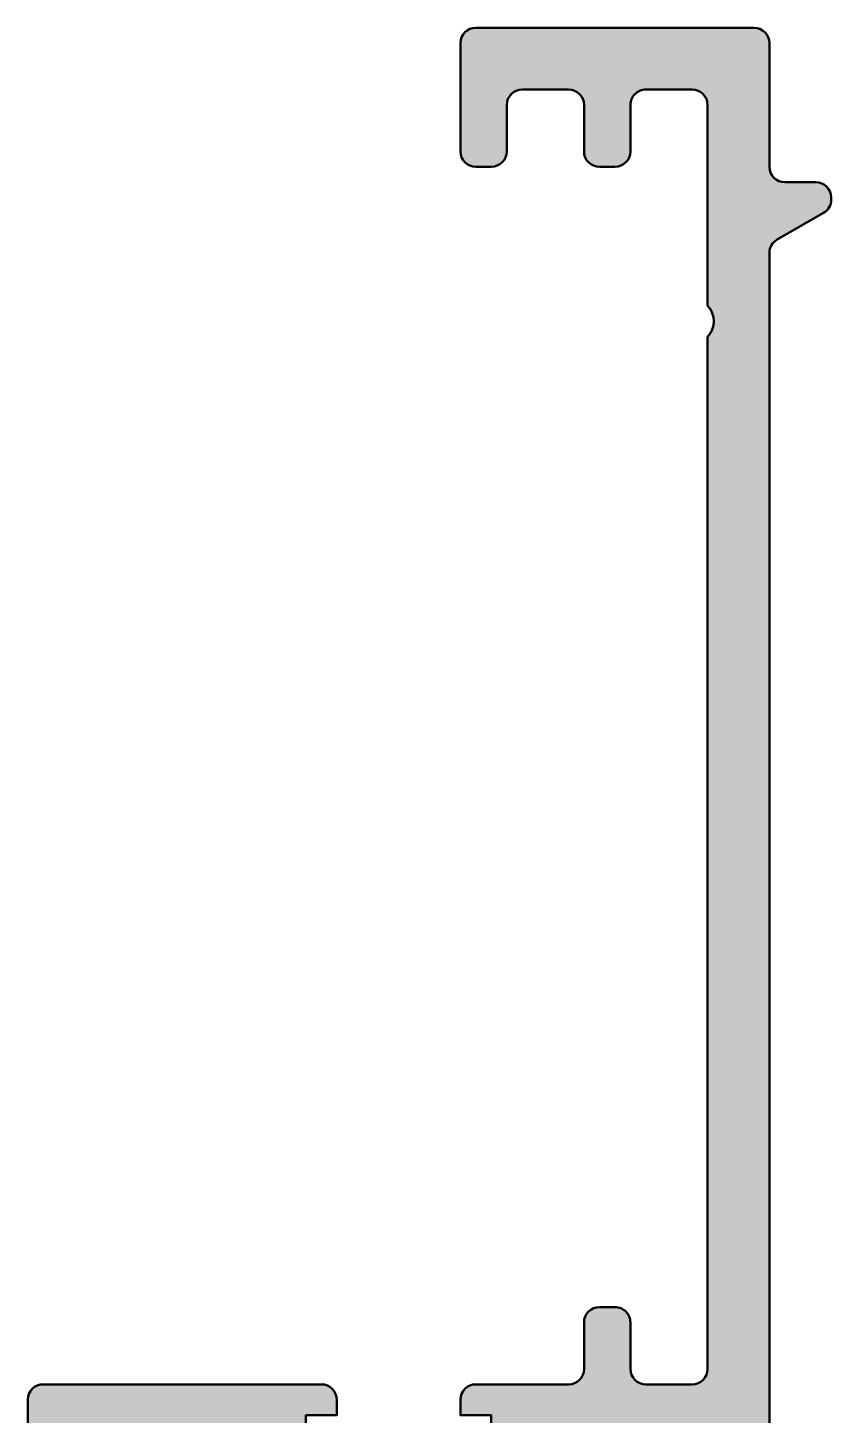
# Model space of a CAD drawing. Extents: x -24 to 2, y 0 to 89.8.
# Drawn here: x -24 to 2, y 44.9 to 89.8 of the extents above; entities that cross this region are included whole.
import ezdxf

# ---------------------------------------------------------------- set-up
doc = ezdxf.new("R2010")
doc.units = 0
doc.layers.add('0S-Alu contour', color=7, linetype='Continuous', lineweight=50)
doc.layers.add('0S-Alu hatch', color=252, linetype='Continuous', lineweight=25)

# ---------------------------------------------------------------- blocks, each defined once
blk = doc.blocks.new('438070__3A906B37_18BE_452D_AE45_47B8C71C9C9E_')
at = {"layer": '0S-Alu hatch'}
h = blk.add_hatch(color=256, dxfattribs=at)
edge = h.paths.add_edge_path()
edge.add_line((-0.4999999999998436, 89.80000000000003), (-9.500000000000014, 89.80000000000003))
edge.add_arc((-9.500000000000014, 89.30000000000008), 0.499999999999929, 90, 180)
edge.add_line((-9.999999999999943, 89.30000000000008), (-10.00000000000005, 85.80000000000014))
edge.add_arc((-9.499999999999943, 85.80000000000013), 0.5000000000001137, 180, 270)
edge.add_line((-9.499999999999943, 85.30000000000001), (-9.000000000000085, 85.30000000000001))
edge.add_arc((-9.000000000000085, 85.80000000000003), 0.5000000000000285, 270, 360)
edge.add_line((-8.500000000000057, 85.80000000000003), (-8.5, 87.29999999999976))
edge.add_ellipse((-7.999999999999609, 87.29999999999973), major_axis=(-0.5000000000003908, 0), ratio=1, start_angle=270, end_angle=360, ccw=False)
edge.add_line((-7.999999999999609, 87.80000000000013), (-6.500000000000177, 87.80000000000013))
edge.add_ellipse((-6.500000000000177, 87.29999999999995), major_axis=(-0.5000000000001706, 0), ratio=1, start_angle=180, end_angle=270, ccw=False)
edge.add_line((-6.000000000000007, 87.29999999999995), (-6, 85.79999999999998))
edge.add_arc((-5.500000000000028, 85.79999999999998), 0.4999999999999716, 180, 270)
edge.add_line((-5.500000000000028, 85.30000000000001), (-5.000000000000078, 85.30000000000001))
edge.add_arc((-5.000000000000078, 85.80000000000003), 0.5000000000000285, 270, 360)
edge.add_line((-4.500000000000049, 85.80000000000003), (-4.5, 87.3000000000003))
edge.add_ellipse((-4.000000000000277, 87.3000000000003), major_axis=(-0.4999999999997229, 0), ratio=1, start_angle=269.9999999999955, end_angle=360, ccw=False)
edge.add_line((-4.000000000000238, 87.80000000000001), (-2.499999999999776, 87.7999999999999))
edge.add_ellipse((-2.499999999999815, 87.3000000000002), major_axis=(-0.4999999999997016, 0), ratio=1, start_angle=180, end_angle=269.9999999999955, ccw=False)
edge.add_line((-2.000000000000113, 87.3000000000002), (-2, 80.80000000000001))
edge.add_ellipse((-2.524999999999963, 80.30000000000001), major_axis=(-0.7249999999999732, 0), ratio=1, start_angle=136.3971810272944, end_angle=223.6028189727057, ccw=False)
edge.add_line((-2, 79.80000000000001), (-1.999999999999886, 46.39994770256096))
edge.add_ellipse((-2.499999999999907, 46.39994770256096), major_axis=(-0.5000000000000214, 0), ratio=1, start_angle=90, end_angle=180, ccw=False)
edge.add_line((-2.499999999999907, 45.89994770256094), (-4.000000000000166, 45.89994770256094))
edge.add_ellipse((-4.000000000000166, 46.39994770256078), major_axis=(-0.4999999999998366, 0), ratio=1, start_angle=0, end_angle=90, ccw=False)
edge.add_line((-4.500000000000003, 46.39994770256078), (-4.5, 47.89994770256077))
edge.add_arc((-5.00000000000017, 47.89994770256077), 0.5000000000001706, 0, 90.00000000000081)
edge.add_line((-5.000000000000177, 48.39994770256094), (-5.499999999999864, 48.39994770256093))
edge.add_arc((-5.499999999999857, 47.89994770256084), 0.5000000000000853, 90.00000000000081, 180)
edge.add_line((-5.999999999999943, 47.89994770256084), (-5.999999999999943, 46.39994770256099))
edge.add_ellipse((-6.499999999999879, 46.399947702561), major_axis=(-0.4999999999999361, 0), ratio=1, start_angle=90.00000000000449, end_angle=180, ccw=False)
edge.add_line((-6.49999999999984, 45.89994770256106), (-9.499969786009173, 45.89994770256082))
edge.add_arc((-9.499969786009135, 45.39994770256092), 0.4999999999999077, 90.00000000000428, 180)
edge.add_line((-9.999969786009043, 45.39994770256092), (-9.999969786009046, 44.89994770256094))
edge.add_line((-9.999969786009046, 44.89994770256094), (-8.99996978600899, 44.89994770256094))
edge.add_line((-8.99996978600899, 44.89994770256094), (-8.999969786009046, 43.39994770256091))
edge.add_ellipse((-9.999969786009046, 43.39994770256094), major_axis=(-1, 0), ratio=1, start_angle=90, end_angle=180, ccw=False)
edge.add_line((-9.999969786009046, 42.39994770256094), (-13.99996978600888, 42.39994770256095))
edge.add_ellipse((-13.99996978600888, 43.39994770256111), major_axis=(-1.000000000000163, 0), ratio=1, start_angle=0, end_angle=90.00000000000011, ccw=False)
edge.add_line((-14.99996978600904, 43.39994770256111), (-14.99996978600904, 44.89994770256093))
edge.add_line((-14.99996978600904, 44.89994770256093), (-13.99996978600904, 44.89994770256094))
edge.add_line((-13.99996978600904, 44.89994770256094), (-13.99996978600904, 45.39994770256089))
edge.add_arc((-14.49996978600909, 45.39994770256089), 0.5000000000000498, 0, 90)
edge.add_line((-14.49996978600909, 45.89994770256094), (-23.49996978600904, 45.89994770256094))
edge.add_arc((-23.49996978600904, 45.39994770256093), 0.5000000000000071, 89.99999999999959, 179.9994461699931)
edge.add_line((-23.99996978598569, 45.39995253563946), (-23.99999395090151, 42.9000000295845))
edge.add_ellipse((-24.07883039744464, 42.63247943759108), major_axis=(-0.2788950563277458, 0), ratio=1, start_angle=178.8354106258725, end_angle=253.5801235805077, ccw=False)
edge.add_line((-23.79999295090128, 42.62681102959255), (-23.79999295090128, 42.17321702959278))
edge.add_ellipse((-24.07886104654445, 42.16755637011565), major_axis=(-0.2789255417371521, 0), ratio=1, start_angle=106.4245945553549, end_angle=181.1628700729025, ccw=False)
edge.add_line((-23.99999395090128, 41.9000130295927), (-23.99999395090128, 40.0200020295842))
edge.add_arc((-23.69999395090128, 40.0200020295842), 0.3000000000000043, 180, 270)
edge.add_line((-23.69999395090128, 39.7200020295842), (-22.72001963185852, 39.72000202958419))
edge.add_arc((-22.72001963185851, 40.02000202958419), 0.3000000000000114, 269.9999999999993, 360)
edge.add_line((-22.4200196318585, 40.0200020295842), (-22.42001963185849, 42.78000002958419))
edge.add_ellipse((-22.30001963185849, 42.78000002958419), major_axis=(-0.1200000000000045, 0), ratio=1, start_angle=270, end_angle=360, ccw=False)
edge.add_line((-22.30001963185849, 42.9000000295842), (-17.99999395090151, 42.90000002958421))
edge.add_ellipse((-17.99999395090151, 42.40000002958419), major_axis=(-0.5000000000000142, 0), ratio=1, start_angle=180, end_angle=270, ccw=False)
edge.add_line((-17.49999395090149, 42.40000002958419), (-17.4999939509015, 41.7000000295842))
edge.add_line((-17.4999939509015, 41.7000000295842), (-18.88148940852386, 39.30717970655665))
edge.add_arc((-18.7618741662532, 39.2381198142325), 0.1381197846483005, 150.000000000001, 275.6225775507908)
edge.add_arc((-19.23821719207531, 44.07660889143188), 4.999999999999872, 275.6225775507937, 301.755464490792)
edge.add_ellipse((-16.34359456995222, 39.39994770256092), major_axis=(-0.5000000000000103, 0), ratio=1, start_angle=269.9999999999992, end_angle=301.75546449079076, ccw=False)
edge.add_line((-16.34359456995222, 39.89994770256093), (-7.656429587198349, 39.89994770256082))
edge.add_ellipse((-7.656429587198356, 39.39994770256125), major_axis=(-0.4999999999995666, 0), ratio=1, start_angle=238.24453550920998, end_angle=269.9999999999992, ccw=False)
edge.add_arc((-4.7618069650754, 44.07660889143245), 5.000000000000448, 238.2445355092106, 264.3774224492068)
edge.add_arc((-5.238149990897515, 39.23811981423249), 0.1381197846482876, 264.3774224492072, 389.9999999999992)
edge.add_line((-5.118534748626863, 39.30717970655662), (-6.500030206249221, 41.70000002958417))
edge.add_line((-6.500030206249221, 41.70000002958417), (-6.500030206249221, 42.40000002958418))
edge.add_ellipse((-6.000030206249221, 42.40000002958418), major_axis=(-0.5, 0), ratio=1, start_angle=270, end_angle=360, ccw=False)
edge.add_line((-6.000030206249221, 42.90000002958418), (-1.700004525292012, 42.90000002958418))
edge.add_ellipse((-1.700004525292012, 42.78000002958417), major_axis=(-0.1200000000000045, 0), ratio=1, start_angle=180, end_angle=270, ccw=False)
edge.add_line((-1.580004525292007, 42.78000002958417), (-1.580004525292011, 40.02000202958419))
edge.add_arc((-1.280004525292007, 40.02000202958419), 0.3000000000000043, 180, 270)
edge.add_line((-1.280004525292007, 39.72000202958419), (-0.3000302062492324, 39.72000202958419))
edge.add_arc((-0.3000302062492324, 40.0200020295842), 0.3000000000000114, 270, 360)
edge.add_line((-3.0206249221e-05, 40.0200020295842), (-3.02062492281e-05, 41.9000130295927))
edge.add_ellipse((0.0788368893939371, 42.16755637011565), major_axis=(-0.2789255417371501, 0), ratio=1, start_angle=-1.1628700728778085, end_angle=73.57540544464592, ccw=False)
edge.add_line((-0.2000312062492324, 42.17321702959266), (-0.2000312062492249, 42.6268110295927))
edge.add_ellipse((0.0788062402938259, 42.63247943759107), major_axis=(-0.2788950563274377, 0), ratio=1, start_angle=-73.58012358050689, end_angle=1.16458937409692, ccw=False)
edge.add_line((-3.02062492216e-05, 42.90000002958419), (2.025e-13, 82.5113252466882))
edge.add_ellipse((0.4999999999998082, 82.5113248654052), major_axis=(-0.4999999999997511, 0), ratio=1, start_angle=300.00000000000176, end_angle=359.9999563071379, ccw=False)
edge.add_line((0.2499999999999188, 82.9443375672972), (1.750000000000106, 83.81036297108184))
edge.add_arc((1.50000000000017, 84.2433756729739), 0.4999999999998244, 300.0000000000032, 360)
edge.add_line((1.999999999999994, 84.2433756729739), (2, 84.30000000000013))
edge.add_arc((1.50000000000012, 84.30000000000013), 0.4999999999998792, 0, 90)
edge.add_line((1.50000000000012, 84.80000000000003), (0.5000000000000995, 84.80000000000003))
edge.add_ellipse((0.5000000000000995, 85.30000000000011), major_axis=(-0.5000000000000995, 0), ratio=1, start_angle=0, end_angle=90, ccw=False)
edge.add_line((0, 85.30000000000011), (0, 89.30000000000017))
edge.add_arc((-0.4999999999998437, 89.30000000000017), 0.4999999999998437, 0, 90)
at = {"layer": '0S-Alu contour', "color": 7}
for points in [[(-0.4999999999998436, 89.80000000000003), (-9.500000000000014, 89.80000000000003)], [(-9.999999999999943, 89.30000000000008), (-10.00000000000005, 85.80000000000014)], [(0, 85.30000000000011), (0, 89.30000000000017)], [(-7.999999999999609, 87.80000000000013), (-6.500000000000177, 87.80000000000013)], [(-4.000000000000238, 87.80000000000001), (-2.499999999999776, 87.7999999999999)], [(-8.500000000000057, 85.80000000000003), (-8.5, 87.29999999999976)], [(-6.000000000000007, 87.29999999999995), (-6, 85.79999999999998)], [(-4.500000000000049, 85.80000000000003), (-4.5, 87.3000000000003)], [(-2.000000000000113, 87.3000000000002), (-2, 80.80000000000001)], [(-9.499999999999943, 85.30000000000001), (-9.000000000000085, 85.30000000000001)], [(-5.500000000000028, 85.30000000000001), (-5.000000000000078, 85.30000000000001)], [(1.50000000000012, 84.80000000000003), (0.5000000000000995, 84.80000000000003)], [(1.999999999999994, 84.2433756729739), (2, 84.30000000000013)], [(0.2499999999999188, 82.9443375672972), (1.750000000000106, 83.81036297108184)], [(-3.02062492216e-05, 42.90000002958419), (2.025e-13, 82.5113252466882)], [(-2, 79.80000000000001), (-1.999999999999886, 46.39994770256096)], [(-5.000000000000177, 48.39994770256094), (-5.499999999999864, 48.39994770256093)], [(-5.999999999999943, 47.89994770256084), (-5.999999999999943, 46.39994770256099)], [(-4.500000000000003, 46.39994770256078), (-4.5, 47.89994770256077)], [(-14.49996978600909, 45.89994770256094), (-23.49996978600904, 45.89994770256094)], [(-6.49999999999984, 45.89994770256106), (-9.499969786009173, 45.89994770256082)], [(-2.499999999999907, 45.89994770256094), (-4.000000000000166, 45.89994770256094)], [(-23.99996978598569, 45.39995253563946), (-23.99999395090151, 42.9000000295845)], [(-14.99996978600904, 43.39994770256111), (-14.99996978600904, 44.89994770256093), (-13.99996978600904, 44.89994770256094), (-13.99996978600904, 45.39994770256089)], [(-9.999969786009043, 45.39994770256092), (-9.999969786009046, 44.89994770256094), (-8.99996978600899, 44.89994770256094), (-8.999969786009046, 43.39994770256091)], [(-22.4200196318585, 40.0200020295842), (-22.42001963185849, 42.78000002958419)], [(-22.30001963185849, 42.9000000295842), (-17.99999395090151, 42.90000002958421)], [(-6.000030206249221, 42.90000002958418), (-1.700004525292012, 42.90000002958418)], [(-1.580004525292007, 42.78000002958417), (-1.580004525292011, 40.02000202958419)], [(-23.79999295090128, 42.62681102959255), (-23.79999295090128, 42.17321702959278)], [(-17.49999395090149, 42.40000002958419), (-17.4999939509015, 41.7000000295842), (-18.88148940852386, 39.30717970655665)], [(-9.999969786009046, 42.39994770256094), (-13.99996978600888, 42.39994770256095)], [(-5.118534748626863, 39.30717970655662), (-6.500030206249221, 41.70000002958417), (-6.500030206249221, 42.40000002958418)], [(-0.2000312062492324, 42.17321702959266), (-0.2000312062492249, 42.6268110295927)], [(-23.99999395090128, 41.9000130295927), (-23.99999395090128, 40.0200020295842)], [(-3.0206249221e-05, 40.0200020295842), (-3.02062492281e-05, 41.9000130295927)], [(-23.69999395090128, 39.7200020295842), (-22.72001963185852, 39.72000202958419)], [(-16.34359456995222, 39.89994770256093), (-7.656429587198349, 39.89994770256082)], [(-1.280004525292007, 39.72000202958419), (-0.3000302062492324, 39.72000202958419)]]:
    blk.add_lwpolyline(points, dxfattribs=at)
for centre, radius, start, end in [((-9.500000000000014, 89.30000000000008), 0.499999999999929, 90, 180), ((-0.4999999999998437, 89.30000000000017), 0.4999999999998437, 0, 90), ((-9.499999999999943, 85.80000000000013), 0.5000000000001137, 180, 270), ((-9.000000000000085, 85.80000000000003), 0.5000000000000285, 270, 0), ((-5.500000000000028, 85.79999999999998), 0.4999999999999716, 180, 270), ((-5.000000000000078, 85.80000000000003), 0.5000000000000285, 270, 0), ((1.50000000000012, 84.30000000000013), 0.4999999999998792, 0, 90), ((1.50000000000017, 84.2433756729739), 0.4999999999998244, 300.0000000000032, 0), ((-5.499999999999857, 47.89994770256084), 0.5000000000000853, 90.00000000000081, 180), ((-5.00000000000017, 47.89994770256077), 0.5000000000001706, 0, 90.00000000000081), ((-23.49996978600904, 45.39994770256093), 0.5000000000000071, 89.99999999999959, 179.9994461699931), ((-14.49996978600909, 45.39994770256089), 0.5000000000000498, 0, 90), ((-9.499969786009135, 45.39994770256092), 0.4999999999999077, 90.00000000000428, 180), ((-23.69999395090128, 40.0200020295842), 0.3000000000000043, 180, 270), ((-22.72001963185851, 40.02000202958419), 0.3000000000000114, 269.9999999999993, 0), ((-1.280004525292007, 40.02000202958419), 0.3000000000000043, 180, 270), ((-0.3000302062492324, 40.0200020295842), 0.3000000000000114, 270, 0), ((-19.23821719207531, 44.07660889143188), 4.999999999999872, 275.6225775507937, 301.755464490792), ((-4.7618069650754, 44.07660889143245), 5.000000000000448, 238.2445355092106, 264.3774224492068), ((-18.7618741662532, 39.2381198142325), 0.1381197846483005, 150.000000000001, 275.6225775507908), ((-5.238149990897515, 39.23811981423249), 0.1381197846482876, 264.3774224492072, 29.99999999999919)]:
    blk.add_arc(centre, radius, start, end, dxfattribs=at)
at = {"layer": '0S-Alu contour', "color": 7, "extrusion": (0, 0, -1)}
for centre, radius, start, end in [((7.999999999999609, 87.29999999999973), 0.5000000000003908, 0, 90), ((6.500000000000177, 87.29999999999995), 0.5000000000001706, 90, 180), ((4.000000000000277, 87.3000000000003), 0.4999999999997229, 0, 90.00000000000448), ((2.499999999999815, 87.3000000000002), 0.4999999999997016, 90.00000000000448, 180), ((-0.5000000000000995, 85.30000000000011), 0.5000000000000995, 270, 0), ((-0.4999999999998082, 82.5113248654052), 0.4999999999997511, 4.36928621268e-05, 59.99999999999822), ((2.524999999999963, 80.30000000000001), 0.7249999999999732, 136.3971810272943, 223.6028189727056), ((6.499999999999879, 46.399947702561), 0.4999999999999361, 180, 269.9999999999955), ((4.000000000000166, 46.39994770256078), 0.4999999999998366, 270, 0), ((2.499999999999907, 46.39994770256096), 0.5000000000000214, 180, 270), ((13.99996978600888, 43.39994770256111), 1.000000000000163, 269.9999999999999, 0), ((9.999969786009046, 43.39994770256094), 1, 180, 270), ((24.07883039744464, 42.63247943759108), 0.2788950563277458, 106.4198764194923, 181.1645893741276), ((22.30001963185849, 42.78000002958419), 0.1200000000000045, 0, 90), ((17.99999395090151, 42.40000002958419), 0.5000000000000142, 90, 180), ((6.000030206249221, 42.40000002958418), 0.5, 0, 90), ((1.700004525292012, 42.78000002958417), 0.1200000000000045, 90, 180), ((-0.0788062402938259, 42.63247943759107), 0.2788950563274378, 358.8354106259031, 73.58012358050703), ((24.07886104654445, 42.16755637011565), 0.2789255417371521, 178.8371299270975, 253.5754054446451), ((-0.0788368893939371, 42.16755637011565), 0.2789255417371501, 286.4245945553541, 1.162870072877761), ((16.34359456995222, 39.39994770256092), 0.5000000000000103, 58.24453550920925, 90.00000000000081), ((7.656429587198356, 39.39994770256125), 0.4999999999995666, 90.00000000000081, 121.75546449079)]:
    blk.add_arc(centre, radius, start, end, dxfattribs=at)
blk = doc.blocks.new('439050__F4C6CD24_582B_4676_AF0A_D347400B79C3_')
at = {"layer": '0S-Alu contour', "color": 7}
blk.add_blockref('438070__3A906B37_18BE_452D_AE45_47B8C71C9C9E_', (0, 0), dxfattribs=at)

msp = doc.modelspace()

# ---------------------------------------------------------------- block references
at = {"layer": '0S-Alu contour', "color": 7}
msp.add_blockref('439050__F4C6CD24_582B_4676_AF0A_D347400B79C3_', (0, 0), dxfattribs=at)

doc.saveas('drawing.dxf')
